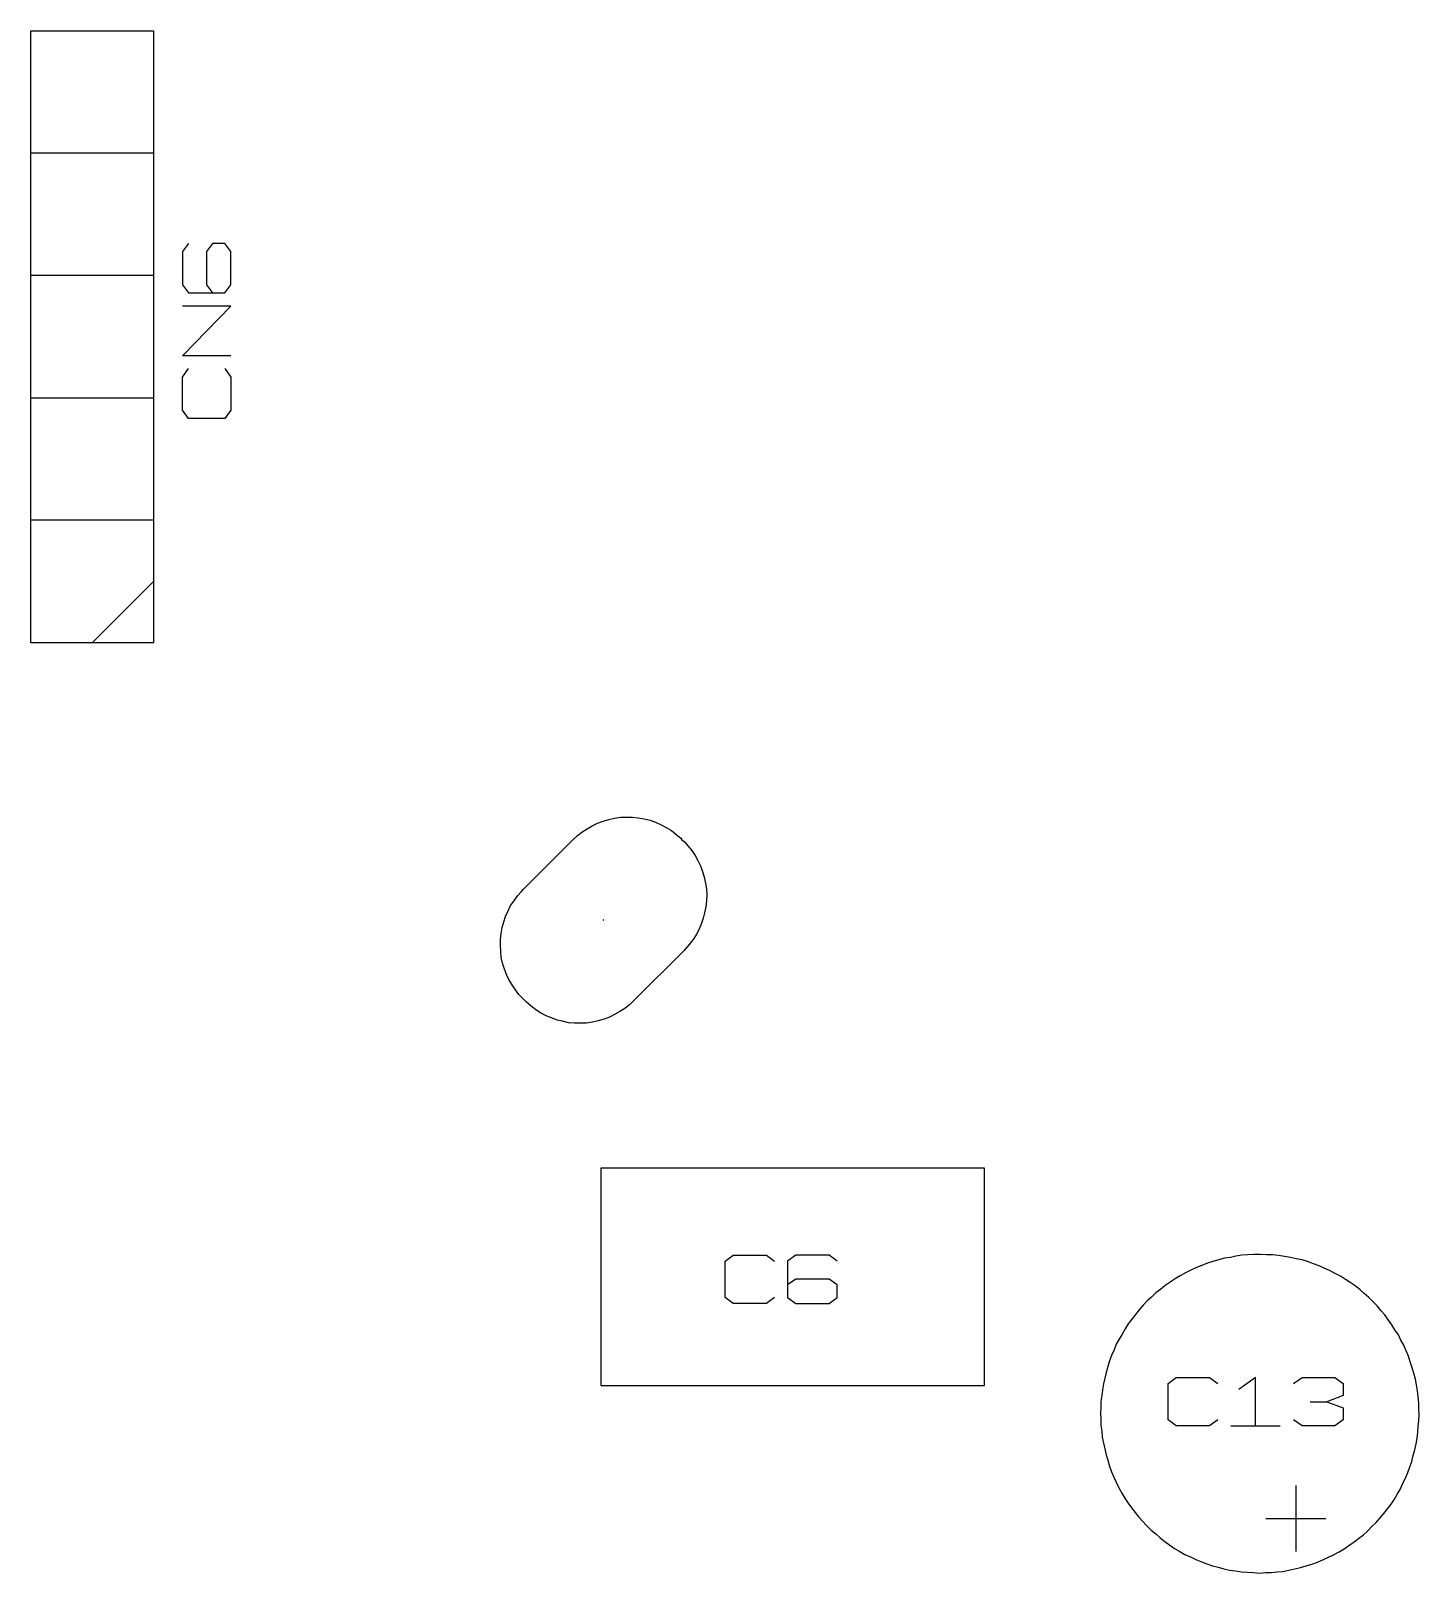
# Model space of a CAD drawing. Extents: x -93 to 502, y -337 to 504.
# Drawn here: x 190.2 to 271.6, y 132.6 to 223.1 of the extents above; entities that cross this region are included whole.
import ezdxf

# ---------------------------------------------------------------- set-up
doc = ezdxf.new("R2010")
doc.units = 0
doc.layers.add('1', color=1, linetype='CONTINUOUS')

msp = doc.modelspace()

# ---------------------------------------------------------------- linework, layer by layer
at = {"layer": '1'}
for p, q in [((190.2, 187.15), (190.2, 223.07)), ((190.2, 223.07), (197.4, 223.07)), ((197.4, 223.07), (197.4, 187.15)), ((197.4, 215.9), (190.2, 215.9)), ((199.45, 210.6), (199.1, 210.12)), ((199.1, 210.12), (199.1, 208.17)), ((200.85, 210.6), (200.5, 210.12)), ((200.5, 210.12), (200.5, 208.17)), ((201.58, 210.6), (200.85, 210.6)), ((201.93, 210.12), (201.58, 210.6)), ((201.93, 208.17), (201.93, 210.12)), ((197.4, 208.72), (190.2, 208.72)), ((199.1, 208.17), (199.45, 207.7)), ((200.5, 208.17), (200.85, 207.7)), ((201.58, 207.7), (201.93, 208.17)), ((199.45, 207.7), (201.58, 207.7)), ((199.1, 204), (201.93, 206.92)), ((201.93, 206.92), (199.1, 206.92)), ((201.93, 204), (199.1, 204)), ((199.1, 202.75), (199.45, 203.25)), ((199.1, 200.82), (199.1, 202.75)), ((201.58, 203.25), (201.93, 202.75)), ((201.93, 202.75), (201.93, 200.82)), ((197.4, 201.52), (190.2, 201.52)), ((199.45, 200.32), (199.1, 200.82)), ((201.58, 200.32), (199.45, 200.32)), ((201.93, 200.82), (201.58, 200.32)), ((197.4, 194.35), (190.2, 194.35)), ((197.4, 190.75), (193.8, 187.15)), ((197.4, 187.15), (190.2, 187.15)), ((223.13, 176.43), (223.45, 176.58)), ((223.45, 176.58), (223.78, 176.7)), ((223.78, 176.7), (224.1, 176.8)), ((224.1, 176.8), (224.45, 176.88)), ((224.45, 176.88), (224.8, 176.93)), ((224.8, 176.93), (225.15, 176.93)), ((225.15, 176.93), (225.5, 176.93)), ((225.5, 176.93), (225.83, 176.9)), ((225.83, 176.9), (226.18, 176.83)), ((226.18, 176.83), (226.53, 176.75)), ((226.53, 176.75), (226.85, 176.63)), ((226.85, 176.63), (227.18, 176.48)), ((227.18, 176.48), (227.48, 176.33)), ((220.4, 174), (222, 175.6)), ((222, 175.6), (222.28, 175.85)), ((222.28, 175.85), (222.53, 176.05)), ((222.53, 176.05), (222.83, 176.25)), ((222.83, 176.25), (223.13, 176.43)), ((227.48, 176.33), (227.78, 176.15)), ((227.78, 176.15), (228.05, 175.93)), ((228.05, 175.93), (228.33, 175.7)), ((228.33, 175.7), (228.4, 175.6)), ((228.4, 175.6), (228.53, 175.5)), ((228.53, 175.5), (228.75, 175.25)), ((228.75, 175.25), (228.98, 174.98)), ((228.98, 174.98), (229.18, 174.68)), ((229.18, 174.68), (229.33, 174.38)), ((219.08, 172.68), (220.4, 174)), ((229.33, 174.38), (229.48, 174.08)), ((229.48, 174.08), (229.6, 173.75)), ((229.6, 173.75), (229.7, 173.4)), ((229.7, 173.4), (229.78, 173.05)), ((229.78, 173.05), (229.83, 172.73)), ((218.35, 171.75), (218.55, 172.02)), ((218.55, 172.02), (218.75, 172.32)), ((218.75, 172.32), (218.98, 172.57)), ((218.98, 172.57), (219.08, 172.68)), ((229.83, 172.02), (229.8, 171.67)), ((229.83, 172.73), (229.85, 172.38)), ((229.85, 172.38), (229.83, 172.02)), ((217.95, 170.78), (218.05, 171.1)), ((218.05, 171.1), (218.2, 171.43)), ((218.2, 171.43), (218.35, 171.75)), ((229.73, 171.32), (229.65, 171)), ((229.8, 171.67), (229.73, 171.32)), ((217.8, 170.1), (217.85, 170.45)), ((217.85, 170.45), (217.95, 170.78)), ((223.8, 170.9), (223.78, 170.9)), ((223.78, 170.9), (223.78, 170.88)), ((223.78, 170.88), (223.8, 170.88)), ((223.8, 170.88), (223.8, 170.9)), ((229.4, 170.35), (229.23, 170.02)), ((229.53, 170.65), (229.4, 170.35)), ((229.65, 171), (229.53, 170.65)), ((217.75, 169.75), (217.8, 170.1)), ((217.75, 169.4), (217.75, 169.75)), ((217.78, 169.05), (217.75, 169.4)), ((228.83, 169.45), (228.6, 169.2)), ((229.05, 169.75), (228.83, 169.45)), ((229.23, 170.02), (229.05, 169.75)), ((217.8, 168.7), (217.78, 169.05)), ((217.88, 168.37), (217.8, 168.7)), ((217.98, 168.02), (217.88, 168.37)), ((228.53, 169.1), (225.58, 166.17)), ((228.6, 169.2), (228.53, 169.1)), ((218.1, 167.7), (217.98, 168.02)), ((218.25, 167.4), (218.1, 167.7)), ((218.43, 167.1), (218.25, 167.4)), ((218.63, 166.8), (218.43, 167.1)), ((218.83, 166.52), (218.63, 166.8)), ((219.08, 166.27), (218.83, 166.52)), ((219.18, 166.17), (219.08, 166.27)), ((219.28, 166.07), (219.18, 166.17)), ((219.53, 165.85), (219.28, 166.07)), ((219.83, 165.62), (219.53, 165.85)), ((220.1, 165.45), (219.83, 165.62)), ((225.05, 165.7), (224.75, 165.52)), ((225.33, 165.92), (225.05, 165.7)), ((225.58, 166.17), (225.33, 165.92)), ((220.43, 165.27), (220.1, 165.45)), ((220.75, 165.15), (220.43, 165.27)), ((221.08, 165.02), (220.75, 165.15)), ((221.4, 164.95), (221.08, 165.02)), ((221.75, 164.87), (221.4, 164.95)), ((222.1, 164.85), (221.75, 164.87)), ((222.45, 164.85), (222.1, 164.85)), ((222.8, 164.85), (222.45, 164.85)), ((223.15, 164.9), (222.8, 164.85)), ((223.48, 164.97), (223.15, 164.9)), ((223.83, 165.07), (223.48, 164.97)), ((224.15, 165.2), (223.83, 165.07)), ((224.45, 165.35), (224.15, 165.2)), ((224.75, 165.52), (224.45, 165.35)), ((223.65, 156.33), (223.65, 143.58)), ((246.15, 156.33), (223.65, 156.33)), ((246.15, 143.58), (246.15, 156.33)), ((230.93, 150.88), (231.4, 151.23)), ((231.4, 151.23), (233.35, 151.23)), ((233.35, 151.23), (233.83, 150.88)), ((235.08, 151.23), (234.6, 150.88)), ((237.03, 151.23), (235.08, 151.23)), ((237.5, 150.88), (237.03, 151.23)), ((260.9, 151.17), (260.58, 151.1)), ((261.25, 151.22), (260.9, 151.17)), ((261.6, 151.25), (261.25, 151.22)), ((261.95, 151.27), (261.6, 151.25)), ((262.3, 151.27), (261.95, 151.27)), ((262.35, 151.27), (262.3, 151.27)), ((262.7, 151.25), (262.35, 151.27)), ((263.05, 151.25), (262.7, 151.25)), ((263.4, 151.2), (263.05, 151.25)), ((263.75, 151.15), (263.4, 151.2)), ((264.1, 151.1), (263.75, 151.15)), ((230.93, 148.75), (230.93, 150.88)), ((234.6, 150.88), (234.6, 148.75)), ((258.25, 150.35), (257.95, 150.2)), ((258.58, 150.5), (258.25, 150.35)), ((258.9, 150.62), (258.58, 150.5)), ((259.23, 150.75), (258.9, 150.62)), ((259.55, 150.85), (259.23, 150.75)), ((259.88, 150.95), (259.55, 150.85)), ((260.23, 151.05), (259.88, 150.95)), ((260.58, 151.1), (260.23, 151.05)), ((264.43, 151.02), (264.1, 151.1)), ((264.78, 150.95), (264.43, 151.02)), ((265.1, 150.85), (264.78, 150.95)), ((265.45, 150.72), (265.1, 150.85)), ((265.78, 150.6), (265.45, 150.72)), ((266.08, 150.47), (265.78, 150.6)), ((266.4, 150.32), (266.08, 150.47)), ((266.73, 150.15), (266.4, 150.32)), ((235.08, 149.83), (234.6, 149.48)), ((237.03, 149.83), (235.08, 149.83)), ((237.5, 149.48), (237.03, 149.83)), ((237.5, 148.75), (237.5, 149.48)), ((256.75, 149.45), (256.48, 149.22)), ((257.05, 149.65), (256.75, 149.45)), ((257.33, 149.85), (257.05, 149.65)), ((257.63, 150.02), (257.33, 149.85)), ((257.95, 150.2), (257.63, 150.02)), ((267.03, 150), (266.73, 150.15)), ((267.33, 149.8), (267.03, 150)), ((267.6, 149.62), (267.33, 149.8)), ((267.9, 149.42), (267.6, 149.62)), ((268.18, 149.2), (267.9, 149.42)), ((231.4, 148.4), (230.93, 148.75)), ((233.83, 148.75), (233.35, 148.4)), ((234.6, 148.75), (235.08, 148.4)), ((237.03, 148.4), (237.5, 148.75)), ((255.7, 148.55), (255.45, 148.3)), ((255.95, 148.77), (255.7, 148.55)), ((256.2, 149.02), (255.95, 148.77)), ((256.48, 149.22), (256.2, 149.02)), ((268.43, 148.97), (268.18, 149.2)), ((268.7, 148.75), (268.43, 148.97)), ((268.95, 148.5), (268.7, 148.75)), ((269.18, 148.25), (268.95, 148.5)), ((233.35, 148.4), (231.4, 148.4)), ((235.08, 148.4), (237.03, 148.4)), ((255, 147.75), (254.8, 147.47)), ((255.23, 148.02), (255, 147.75)), ((255.45, 148.3), (255.23, 148.02)), ((269.43, 147.97), (269.18, 148.25)), ((269.63, 147.72), (269.43, 147.97)), ((269.85, 147.42), (269.63, 147.72)), ((254.4, 146.9), (254.23, 146.6)), ((254.58, 147.2), (254.4, 146.9)), ((254.8, 147.47), (254.58, 147.2)), ((270.05, 147.15), (269.85, 147.42)), ((270.23, 146.85), (270.05, 147.15)), ((270.43, 146.55), (270.23, 146.85)), ((253.88, 146), (253.75, 145.67)), ((254.05, 146.3), (253.88, 146)), ((254.23, 146.6), (254.05, 146.3)), ((270.58, 146.25), (270.43, 146.55)), ((270.75, 145.95), (270.58, 146.25)), ((270.88, 145.62), (270.75, 145.95)), ((253.48, 145.02), (253.38, 144.7)), ((253.6, 145.35), (253.48, 145.02)), ((253.75, 145.67), (253.6, 145.35)), ((271.03, 145.3), (270.88, 145.62)), ((271.13, 144.97), (271.03, 145.3)), ((271.25, 144.62), (271.13, 144.97)), ((253.2, 144.02), (253.13, 143.67)), ((253.28, 144.35), (253.2, 144.02)), ((253.38, 144.7), (253.28, 144.35)), ((256.93, 143.7), (257.4, 144.05)), ((257.4, 144.05), (259.35, 144.05)), ((259.35, 144.05), (259.83, 143.7)), ((262.05, 144.05), (261.08, 143.35)), ((262.05, 141.22), (262.05, 144.05)), ((264.28, 143.7), (264.78, 144.05)), ((264.78, 144.05), (266.7, 144.05)), ((266.7, 144.05), (267.2, 143.7)), ((271.33, 144.3), (271.25, 144.62)), ((271.43, 143.95), (271.33, 144.3)), ((271.5, 143.62), (271.43, 143.95)), ((223.65, 143.58), (246.15, 143.58)), ((253.03, 143), (252.98, 142.65)), ((253.08, 143.32), (253.03, 143)), ((253.13, 143.67), (253.08, 143.32)), ((256.93, 141.57), (256.93, 143.7)), ((267.2, 143), (266.23, 142.62)), ((267.2, 143.7), (267.2, 143)), ((271.55, 143.27), (271.5, 143.62)), ((271.6, 142.92), (271.55, 143.27)), ((252.98, 142.3), (252.95, 141.95)), ((252.98, 142.65), (252.98, 142.3)), ((265.25, 142.62), (266.23, 142.62)), ((266.23, 142.62), (267.2, 142.27)), ((267.2, 142.27), (267.2, 141.57)), ((271.63, 142.57), (271.6, 142.92)), ((271.63, 142.22), (271.63, 142.57)), ((271.65, 141.87), (271.63, 142.22)), ((252.95, 141.95), (252.98, 141.6)), ((252.98, 141.6), (252.98, 141.25)), ((252.98, 141.25), (253.03, 140.9)), ((257.4, 141.22), (256.93, 141.57)), ((259.35, 141.22), (257.4, 141.22)), ((259.83, 141.57), (259.35, 141.22)), ((260.6, 141.22), (263.5, 141.22)), ((264.78, 141.22), (264.28, 141.57)), ((266.7, 141.22), (264.78, 141.22)), ((267.2, 141.57), (266.7, 141.22)), ((271.6, 141.17), (271.63, 141.52)), ((271.63, 141.52), (271.65, 141.87)), ((253.03, 140.9), (253.05, 140.55)), ((253.05, 140.55), (253.13, 140.2)), ((271.48, 140.15), (271.53, 140.5)), ((271.53, 140.5), (271.58, 140.85)), ((271.58, 140.85), (271.6, 141.17)), ((253.13, 140.2), (253.2, 139.87)), ((253.2, 139.87), (253.28, 139.52)), ((253.28, 139.52), (253.38, 139.2)), ((271.23, 139.12), (271.3, 139.47)), ((271.3, 139.47), (271.4, 139.8)), ((271.4, 139.8), (271.48, 140.15)), ((253.38, 139.2), (253.48, 138.85)), ((253.48, 138.85), (253.6, 138.52)), ((253.6, 138.52), (253.73, 138.2)), ((270.85, 138.15), (270.98, 138.47)), ((270.98, 138.47), (271.1, 138.8)), ((271.1, 138.8), (271.23, 139.12)), ((253.73, 138.2), (253.88, 137.9)), ((253.88, 137.9), (254.03, 137.57)), ((254.03, 137.57), (254.2, 137.27)), ((264.43, 133.85), (264.43, 137.72)), ((270.55, 137.52), (270.7, 137.85)), ((270.7, 137.85), (270.85, 138.15)), ((254.2, 137.27), (254.38, 136.97)), ((254.38, 136.97), (254.58, 136.67)), ((254.58, 136.67), (254.78, 136.4)), ((270, 136.62), (270.2, 136.92)), ((270.2, 136.92), (270.38, 137.22)), ((270.38, 137.22), (270.55, 137.52)), ((254.78, 136.4), (254.98, 136.12)), ((254.98, 136.12), (255.2, 135.85)), ((255.2, 135.85), (255.43, 135.6)), ((262.65, 135.77), (266.18, 135.77)), ((269.13, 135.55), (269.35, 135.8)), ((269.35, 135.8), (269.58, 136.07)), ((269.58, 136.07), (269.8, 136.35)), ((269.8, 136.35), (270, 136.62)), ((255.43, 135.6), (255.68, 135.35)), ((255.68, 135.35), (255.93, 135.1)), ((255.93, 135.1), (256.2, 134.87)), ((256.2, 134.87), (256.45, 134.65)), ((268.38, 134.82), (268.63, 135.05)), ((268.63, 135.05), (268.88, 135.3)), ((268.88, 135.3), (269.13, 135.55)), ((256.45, 134.65), (256.73, 134.42)), ((256.73, 134.42), (257.03, 134.22)), ((257.03, 134.22), (257.3, 134.02)), ((257.3, 134.02), (257.6, 133.85)), ((266.95, 133.82), (267.25, 134)), ((267.25, 134), (267.53, 134.2)), ((267.53, 134.2), (267.83, 134.4)), ((267.83, 134.4), (268.1, 134.6)), ((268.1, 134.6), (268.38, 134.82)), ((257.6, 133.85), (257.9, 133.67)), ((257.9, 133.67), (258.23, 133.52)), ((258.23, 133.52), (258.55, 133.37)), ((258.55, 133.37), (258.85, 133.25)), ((258.85, 133.25), (259.2, 133.12)), ((259.2, 133.12), (259.53, 133)), ((265.03, 133), (265.35, 133.1)), ((265.35, 133.1), (265.68, 133.22)), ((265.68, 133.22), (266, 133.35)), ((266, 133.35), (266.33, 133.5)), ((266.33, 133.5), (266.63, 133.65)), ((266.63, 133.65), (266.95, 133.82)), ((259.53, 133), (259.85, 132.92)), ((259.85, 132.92), (260.2, 132.82)), ((260.2, 132.82), (260.53, 132.75)), ((260.53, 132.75), (260.88, 132.7)), ((260.88, 132.7), (261.23, 132.65)), ((261.23, 132.65), (261.58, 132.62)), ((261.58, 132.62), (261.93, 132.6)), ((261.93, 132.6), (262.28, 132.57)), ((262.28, 132.57), (262.63, 132.6)), ((262.63, 132.6), (262.98, 132.6)), ((262.98, 132.6), (263.33, 132.65)), ((263.33, 132.65), (263.65, 132.67)), ((263.65, 132.67), (264, 132.75)), ((264, 132.75), (264.35, 132.82)), ((264.35, 132.82), (264.68, 132.9)), ((264.68, 132.9), (265.03, 133))]:
    msp.add_line(p, q, dxfattribs=at)

doc.saveas('drawing.dxf')
